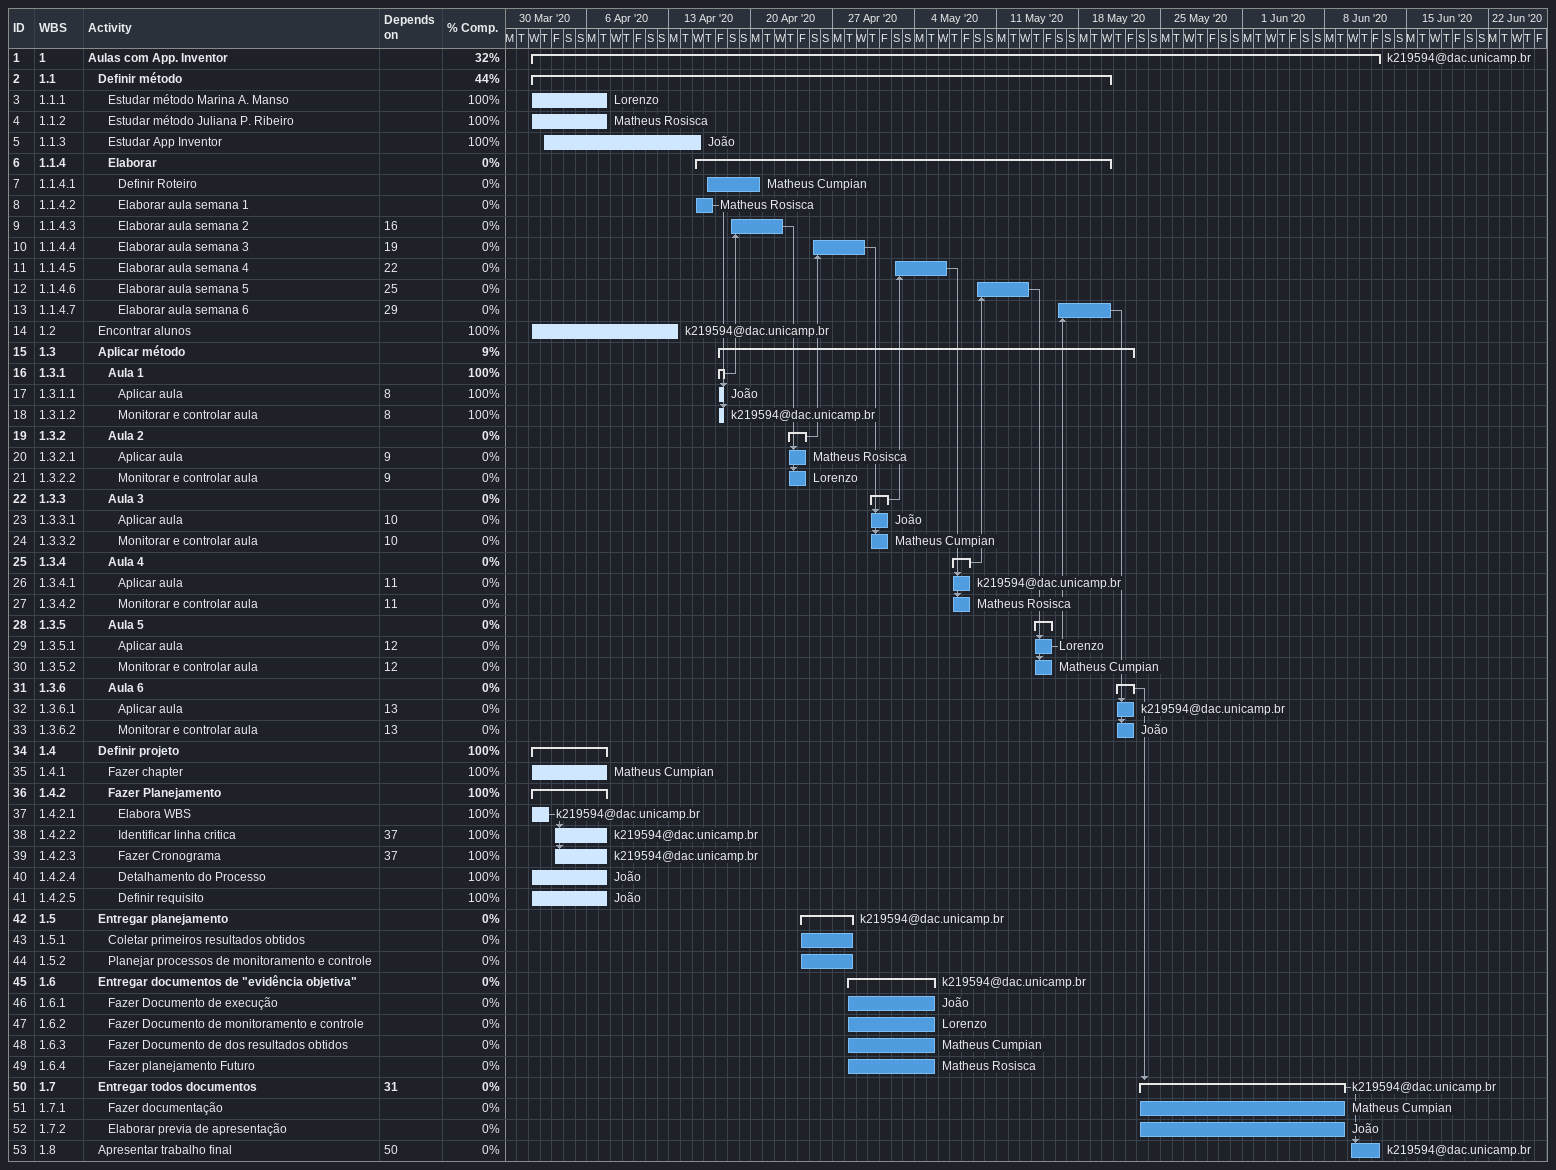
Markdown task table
| ID | WBS | Task | Start | Finish | Predecessors | Resources | % complete |
|---|---|---|---|---|---|---|---|
| 1 | 1 | **Aulas com App. Inventor** | 2020-04-01 | 2020-06-12 |  | k219594@dac.unicamp.br | 32 |
| 2 | 1.1 | **Definir método** | 2020-04-01 | 2020-05-20 |  |  | 44 |
| 3 | 1.1.1 | Estudar método Marina A. Manso | 2020-04-01 | 2020-04-07 |  | Lorenzo | 100 |
| 4 | 1.1.2 | Estudar método Juliana P. Ribeiro | 2020-04-01 | 2020-04-07 |  | Matheus Rosisca | 100 |
| 5 | 1.1.3 | Estudar App Inventor | 2020-04-02 | 2020-04-15 |  | João | 100 |
| 6 | 1.1.4 | **Elaborar** | 2020-04-15 | 2020-05-20 |  |  | 0 |
| 7 | 1.1.4.1 | Definir Roteiro | 2020-04-16 | 2020-04-20 |  | Matheus Cumpian | 0 |
| 8 | 1.1.4.2 | Elaborar aula semana 1 | 2020-04-15 | 2020-04-16 |  | Matheus Rosisca | 0 |
| 9 | 1.1.4.3 | Elaborar aula semana 2 | 2020-04-18 | 2020-04-22 | 16 |  | 0 |
| 10 | 1.1.4.4 | Elaborar aula semana 3 | 2020-04-25 | 2020-04-29 | 19 |  | 0 |
| 11 | 1.1.4.5 | Elaborar aula semana 4 | 2020-05-02 | 2020-05-06 | 22 |  | 0 |
| 12 | 1.1.4.6 | Elaborar aula semana 5 | 2020-05-09 | 2020-05-13 | 25 |  | 0 |
| 13 | 1.1.4.7 | Elaborar aula semana 6 | 2020-05-16 | 2020-05-20 | 29 |  | 0 |
| 14 | 1.2 | Encontrar alunos | 2020-04-01 | 2020-04-13 |  | k219594@dac.unicamp.br | 100 |
| 15 | 1.3 | **Aplicar método** | 2020-04-17 | 2020-05-22 |  |  | 9 |
| 16 | 1.3.1 | **Aula 1** | 2020-04-17 | 2020-04-17 |  |  | 100 |
| 17 | 1.3.1.1 | Aplicar aula | 2020-04-17 | 2020-04-17 | 8 | João | 100 |
| 18 | 1.3.1.2 | Monitorar e controlar aula | 2020-04-17 | 2020-04-17 | 8 | k219594@dac.unicamp.br | 100 |
| 19 | 1.3.2 | **Aula 2** | 2020-04-23 | 2020-04-24 |  |  | 0 |
| 20 | 1.3.2.1 | Aplicar aula | 2020-04-23 | 2020-04-24 | 9 | Matheus Rosisca | 0 |
| 21 | 1.3.2.2 | Monitorar e controlar aula | 2020-04-23 | 2020-04-24 | 9 | Lorenzo | 0 |
| 22 | 1.3.3 | **Aula 3** | 2020-04-30 | 2020-05-01 |  |  | 0 |
| 23 | 1.3.3.1 | Aplicar aula | 2020-04-30 | 2020-05-01 | 10 | João | 0 |
| 24 | 1.3.3.2 | Monitorar e controlar aula | 2020-04-30 | 2020-05-01 | 10 | Matheus Cumpian | 0 |
| 25 | 1.3.4 | **Aula 4** | 2020-05-07 | 2020-05-08 |  |  | 0 |
| 26 | 1.3.4.1 | Aplicar aula | 2020-05-07 | 2020-05-08 | 11 | k219594@dac.unicamp.br | 0 |
| 27 | 1.3.4.2 | Monitorar e controlar aula | 2020-05-07 | 2020-05-08 | 11 | Matheus Rosisca | 0 |
| 28 | 1.3.5 | **Aula 5** | 2020-05-14 | 2020-05-15 |  |  | 0 |
| 29 | 1.3.5.1 | Aplicar aula | 2020-05-14 | 2020-05-15 | 12 | Lorenzo | 0 |
| 30 | 1.3.5.2 | Monitorar e controlar aula | 2020-05-14 | 2020-05-15 | 12 | Matheus Cumpian | 0 |
| 31 | 1.3.6 | **Aula 6** | 2020-05-21 | 2020-05-22 |  |  | 0 |
| 32 | 1.3.6.1 | Aplicar aula | 2020-05-21 | 2020-05-22 | 13 | k219594@dac.unicamp.br | 0 |
| 33 | 1.3.6.2 | Monitorar e controlar aula | 2020-05-21 | 2020-05-22 | 13 | João | 0 |
| 34 | 1.4 | **Definir projeto** | 2020-04-01 | 2020-04-07 |  |  | 100 |
| 35 | 1.4.1 | Fazer chapter | 2020-04-01 | 2020-04-07 |  | Matheus Cumpian | 100 |
| 36 | 1.4.2 | **Fazer Planejamento** | 2020-04-01 | 2020-04-07 |  |  | 100 |
| 37 | 1.4.2.1 | Elabora WBS | 2020-04-01 | 2020-04-02 |  | k219594@dac.unicamp.br | 100 |
| 38 | 1.4.2.2 | Identificar linha critica | 2020-04-03 | 2020-04-07 | 37 | k219594@dac.unicamp.br | 100 |
| 39 | 1.4.2.3 | Fazer Cronograma | 2020-04-03 | 2020-04-07 | 37 | k219594@dac.unicamp.br | 100 |
| 40 | 1.4.2.4 | Detalhamento do Processo | 2020-04-01 | 2020-04-07 |  | João | 100 |
| 41 | 1.4.2.5 | Definir requisito | 2020-04-01 | 2020-04-07 |  | João | 100 |
| 42 | 1.5 | **Entregar planejamento** | 2020-04-24 | 2020-04-28 |  | k219594@dac.unicamp.br | 0 |
| 43 | 1.5.1 | Coletar primeiros resultados obtidos | 2020-04-24 | 2020-04-28 |  |  | 0 |
| 44 | 1.5.2 | Planejar processos de monitoramento e controle | 2020-04-24 | 2020-04-28 |  |  | 0 |
| 45 | 1.6 | **Entregar documentos de "evidência objetiva"** | 2020-04-28 | 2020-05-05 |  | k219594@dac.unicamp.br | 0 |
| 46 | 1.6.1 | Fazer Documento de execução | 2020-04-28 | 2020-05-05 |  | João | 0 |
| 47 | 1.6.2 | Fazer Documento de monitoramento e controle | 2020-04-28 | 2020-05-05 |  | Lorenzo | 0 |
| 48 | 1.6.3 | Fazer Documento de dos resultados obtidos | 2020-04-28 | 2020-05-05 |  | Matheus Cumpian | 0 |
| 49 | 1.6.4 | Fazer planejamento Futuro | 2020-04-28 | 2020-05-05 |  | Matheus Rosisca | 0 |
| 50 | 1.7 | **Entregar todos documentos** | 2020-05-23 | 2020-06-09 | 31 | k219594@dac.unicamp.br | 0 |
| 51 | 1.7.1 | Fazer documentação | 2020-05-23 | 2020-06-09 |  | Matheus Cumpian | 0 |
| 52 | 1.7.2 | Elaborar previa de apresentação | 2020-05-23 | 2020-06-09 |  | João | 0 |
| 53 | 1.8 | Apresentar trabalho final | 2020-06-10 | 2020-06-12 | 50 | k219594@dac.unicamp.br | 0 |
